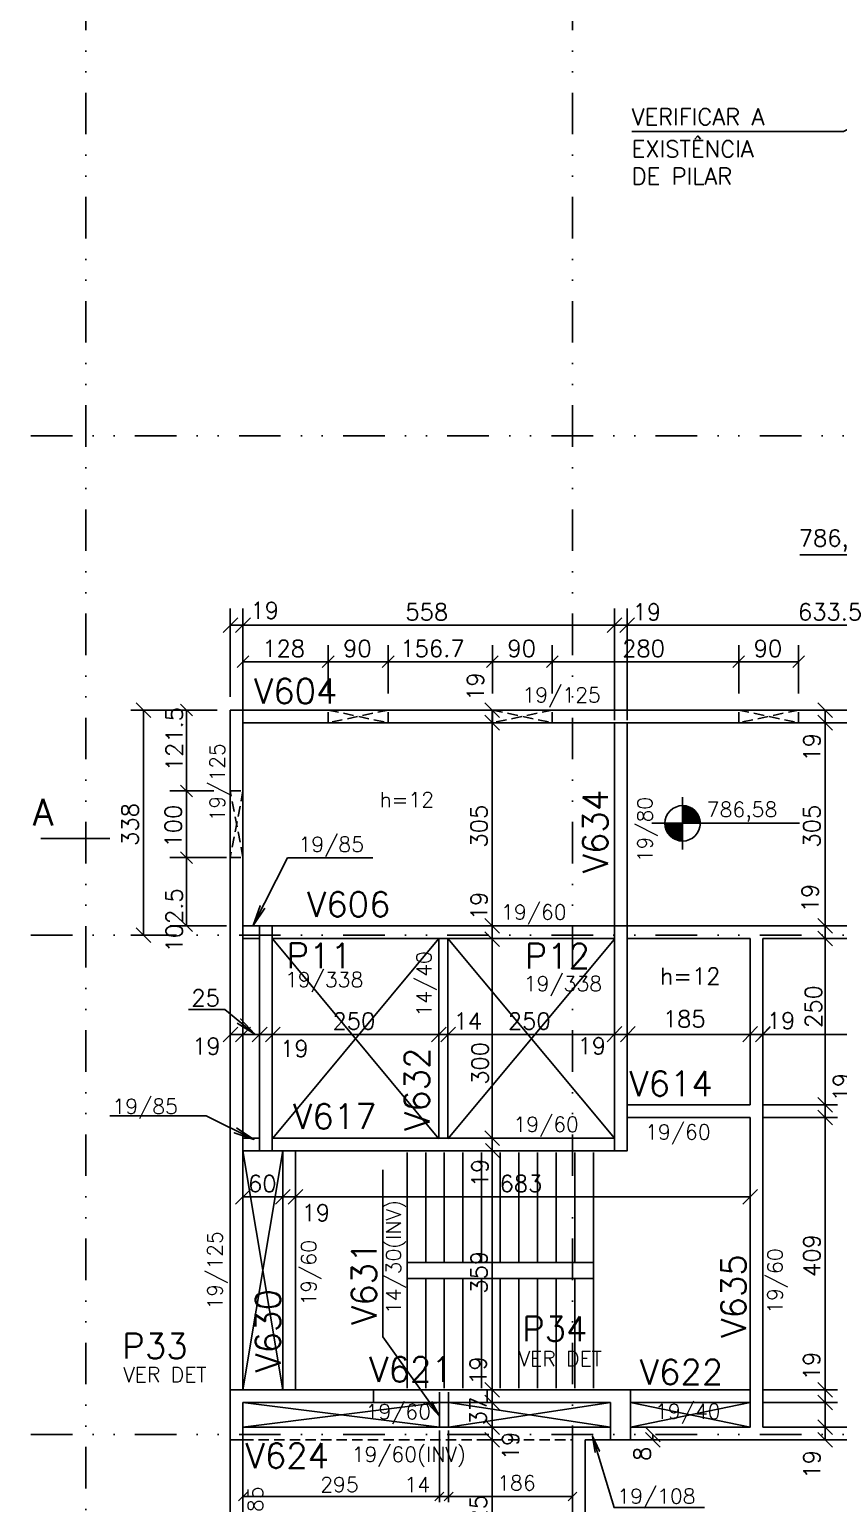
# Model space of a CAD drawing. Extents: x 552728 to 567603, y -747 to 9766.
# Drawn here: x 556391 to 557606, y 4009 to 6223 of the extents above; entities that cross this region are included whole.
import ezdxf

# ---------------------------------------------------------------- set-up
doc = ezdxf.new("R2010")
doc.units = 0
doc.header["$LTSCALE"] = 125
doc.header["$MEASUREMENT"] = 0
doc.linetypes.add('DIVIDE', pattern=[1.25, 0.5, -0.25, 0, -0.25, 0, -0.25])
doc.linetypes.add('HIDDEN2', pattern=[0.1875, 0.125, -0.0625])
for name, color, linetype in [('205', 14, 'DIVIDE'), ('210', 11, 'HIDDEN2'), ('216', 7, 'CONTINUOUS'), ('220', 4, 'CONTINUOUS'), ('228', 14, 'CONTINUOUS'), ('231', 5, 'CONTINUOUS'), ('233', 230, 'CONTINUOUS'), ('238', 11, 'CONTINUOUS'), ('250', 5, 'CONTINUOUS')]:
    doc.layers.add(name, color=color, linetype=linetype)
doc.styles.get("Standard").update_dxf_attribs({"font": 'ROMANS.SHX'})

msp = doc.modelspace()

# ---------------------------------------------------------------- linework, layer by layer
at = {"layer": '205'}
for p, q in [((556475.4, 2467), (556475.4, 9090.6)), ((557206.4, 2467), (557206.4, 9090.6)), ((553263.6, 5612.6), (563295.5, 5612.6)), ((553263.6, 4862.6), (563295.5, 4862.6)), ((553263.6, 4112.6), (562758.7, 4112.6))]:
    msp.add_line(p, q, dxfattribs=at)
at = {"layer": '210'}
for p, q in [((557006.4, 4160.6), (557006.4, 4179.6)), ((557020.4, 4160.6), (557020.4, 4179.6)), ((556711.4, 4104.6), (557206.4, 4104.6))]:
    msp.add_line(p, q, dxfattribs=at)
for points in [[(556839.4, 5181.6), (556839.4, 5200.6), (556929.4, 5181.6), (556929.4, 5200.6), (556839.4, 5181.6)], [(557086.1, 5181.6), (557086.1, 5200.6), (557176.1, 5181.6), (557176.1, 5200.6), (557086.1, 5181.6)], [(557456.1, 5181.6), (557456.1, 5200.6), (557546.1, 5181.6), (557546.1, 5200.6), (557456.1, 5181.6)], [(556692.4, 5079.1), (556711.4, 5079.1), (556692.4, 4979.1), (556711.4, 4979.1), (556692.4, 5079.1)]]:
    msp.add_lwpolyline(points, dxfattribs=at)
at = {"layer": '216'}
for p, q in [((556681.4, 5316.9), (556703.5, 5339)), ((556681.4, 5316.9), (556703.5, 5339)), ((556700.4, 5316.9), (556722.5, 5339)), ((556700.4, 5316.9), (556722.5, 5339)), ((557258.4, 5316.9), (557280.5, 5339)), ((557258.4, 5316.9), (557280.5, 5339)), ((557277.4, 5316.9), (557299.5, 5339)), ((557277.4, 5316.9), (557299.5, 5339)), ((556572.9, 5189.6), (556550.8, 5211.7)), ((557097, 5189.6), (557074.9, 5211.7)), ((557097, 5170.6), (557074.9, 5192.7)), ((557097, 5170.6), (557074.9, 5192.7)), ((557371.9, 5057.1), (557371.9, 5003.9)), ((557371.9, 5055.8), (557380.1, 5055.8)), ((557371.9, 5054.1), (557384.1, 5054.1)), ((557371.9, 5052.4), (557386.9, 5052.4)), ((557371.9, 5050.7), (557389.1, 5050.7)), ((557371.9, 5049), (557390.9, 5049)), ((557345.3, 5030.5), (557398.5, 5030.5)), ((557371.9, 5028.8), (557345.3, 5028.8)), ((557371.9, 5027.1), (557345.5, 5027.1)), ((557371.9, 5047.4), (557392.4, 5047.4)), ((557371.9, 5045.7), (557393.7, 5045.7)), ((557371.9, 5044), (557394.8, 5044)), ((557371.9, 5042.3), (557395.7, 5042.3)), ((557371.9, 5040.6), (557396.5, 5040.6)), ((557371.9, 5038.9), (557397.1, 5038.9)), ((557371.9, 5037.2), (557397.6, 5037.2)), ((557371.9, 5035.6), (557398, 5035.6)), ((557371.9, 5033.9), (557398.2, 5033.9)), ((557371.9, 5032.2), (557398.5, 5032.2)), ((557371.9, 5025.5), (557345.8, 5025.5)), ((557371.9, 5023.8), (557346.2, 5023.8)), ((557371.9, 5022.1), (557346.7, 5022.1)), ((557371.9, 5020.4), (557347.3, 5020.4)), ((557371.9, 5018.7), (557348.1, 5018.7)), ((557371.9, 5017), (557349, 5017)), ((557371.9, 5015.3), (557350.1, 5015.3)), ((557371.9, 5013.7), (557351.4, 5013.7)), ((557371.9, 5012), (557352.9, 5012)), ((557371.9, 5010.3), (557354.7, 5010.3)), ((557371.9, 5008.6), (557356.9, 5008.6)), ((557371.9, 5006.9), (557359.7, 5006.9)), ((557371.9, 5005.2), (557363.7, 5005.2)), ((556572.9, 4851.6), (556550.8, 4873.7)), ((557097, 4865.6), (557074.9, 4887.7)), ((557097, 4865.6), (557074.9, 4887.7)), ((557097, 4865.6), (557074.9, 4887.7)), ((557097, 4865.6), (557074.9, 4887.7)), ((557097, 4845.6), (557074.9, 4867.7)), ((557097, 4845.6), (557074.9, 4867.7)), ((556703.5, 4724.5), (556681.4, 4702.4)), ((556722.5, 4724.5), (556700.4, 4702.4)), ((556722.5, 4724.5), (556700.4, 4702.4)), ((556725.4, 4702.4), (556747.5, 4724.5)), ((556725.4, 4702.4), (556747.5, 4724.5)), ((556747.5, 4724.5), (556725.4, 4702.4)), ((556745.4, 4702.4), (556767.5, 4724.5)), ((556745.4, 4702.4), (556767.5, 4724.5)), ((556994.4, 4702.4), (557016.5, 4724.5)), ((556994.4, 4702.4), (557016.5, 4724.5)), ((557008.4, 4702.4), (557030.5, 4724.5)), ((557008.4, 4702.4), (557030.5, 4724.5)), ((557258.4, 4702.4), (557280.5, 4725.5)), ((557258.4, 4702.4), (557280.5, 4725.5)), ((557278.4, 4702.4), (557300.5, 4725.5)), ((557278.4, 4702.4), (557300.5, 4725.5)), ((557462.4, 4702.4), (557484.5, 4725.5)), ((557462.4, 4702.4), (557484.5, 4725.5)), ((557481.4, 4702.4), (557503.5, 4725.5)), ((557481.4, 4702.4), (557503.5, 4725.5)), ((557481.4, 4702.4), (557503.5, 4724.5)), ((557097, 4546.6), (557074.9, 4568.7)), ((557097, 4546.6), (557074.9, 4568.7)), ((557098, 4527.6), (557075.9, 4549.7)), ((557098, 4527.6), (557075.9, 4549.7)), ((556700.4, 4458.5), (556722.5, 4480.6)), ((556760.4, 4458.5), (556782.5, 4480.6)), ((556760.4, 4458.5), (556782.5, 4480.6)), ((556779.4, 4458.5), (556801.5, 4480.6)), ((556779.4, 4458.5), (556801.5, 4480.6)), ((557462.4, 4458.5), (557484.5, 4480.6)), ((557097, 4168.6), (557074.9, 4190.7)), ((557097, 4168.6), (557074.9, 4190.7)), ((557097, 4149.6), (557074.9, 4171.7)), ((557097, 4149.6), (557074.9, 4171.7)), ((557097, 4112.6), (557074.9, 4134.7)), ((557316, 4123.7), (557338.1, 4101.6)), ((557097, 4093.6), (557074.9, 4115.7)), ((557097, 4093.6), (557074.9, 4115.7)), ((557074.9, 4115.7), (557097, 4093.6)), ((557074.9, 4115.7), (557097, 4093.6)), ((557316, 4115.7), (557338.1, 4093.6))]:
    msp.add_line(p, q, dxfattribs=at)
at = {"layer": '216', "linetype": 'Continuous'}
for p, q in [((557279.6, 5319.1), (557297.3, 5336.8)), ((556702.6, 5264.3), (556720.3, 5282)), ((556830.6, 5264.3), (556848.3, 5282)), ((556830.6, 5264.3), (556848.3, 5282)), ((556920.6, 5264.3), (556938.3, 5282)), ((556920.6, 5264.3), (556938.3, 5282)), ((557077.3, 5264.3), (557094.9, 5282)), ((557077.3, 5264.3), (557094.9, 5282)), ((557167.3, 5264.3), (557184.9, 5282)), ((557167.3, 5264.3), (557184.9, 5282)), ((557288.4, 5269.3), (557288.4, 5269.3)), ((557447.3, 5264.3), (557464.9, 5282)), ((557447.3, 5264.3), (557464.9, 5282)), ((557537.3, 5264.3), (557554.9, 5282)), ((556839.4, 5225.6), (556839.4, 5225.6)), ((556929.4, 5225.6), (556929.4, 5225.6)), ((557086.1, 5225.6), (557086.1, 5225.6)), ((557176.1, 5225.6), (557176.1, 5225.6)), ((557456.1, 5225.6), (557456.1, 5225.6)), ((556635.4, 5191.8), (556617.7, 5209.4)), ((557597.1, 5189.6), (557575, 5211.7)), ((556672.4, 5200.6), (556672.4, 5200.6)), ((556839.4, 5200.6), (556839.4, 5200.6)), ((556929.4, 5200.6), (556929.4, 5200.6)), ((557086.1, 5200.6), (557086.1, 5200.6)), ((557176.1, 5200.6), (557176.1, 5200.6)), ((557456.1, 5200.6), (557456.1, 5200.6)), ((557546.1, 5200.6), (557546.1, 5200.6)), ((557597.1, 5170.6), (557575, 5192.7)), ((557597.1, 5170.6), (557575, 5192.7)), ((557605.5, 5181.6), (557605.5, 5181.6)), ((557605.5, 5181.6), (557605.5, 5181.6)), ((556711.4, 5138.9), (556711.4, 5138.9)), ((556635.4, 5070.3), (556617.7, 5087.9)), ((556635.4, 5070.3), (556617.7, 5087.9)), ((556692.4, 5079.1), (556692.4, 5079.1)), ((556692.4, 5079.1), (556692.4, 5079.1)), ((556635.4, 4970.3), (556617.7, 4987.9)), ((556635.4, 4970.3), (556617.7, 4987.9)), ((556711.4, 4979.1), (556711.4, 4979.1)), ((556711.4, 4979.1), (556711.4, 4979.1)), ((556635.4, 4867.8), (556617.7, 4885.4)), ((556711.4, 4876.6), (556711.4, 4876.6)), ((557597.1, 4865.6), (557575, 4887.7)), ((557597.1, 4865.6), (557575, 4887.7)), ((557589.8, 4876.6), (557589.8, 4876.6)), ((557589.8, 4876.6), (557589.8, 4876.6)), ((557597.1, 4846.6), (557575, 4868.7)), ((557597.1, 4846.6), (557575, 4868.7)), ((557576.3, 4857.6), (557576.3, 4857.6)), ((557576.3, 4857.6), (557576.3, 4857.6)), ((557473.4, 4607.6), (557473.4, 4607.6)), ((557519.1, 4607.6), (557519.1, 4607.6)), ((557597.1, 4596.6), (557575, 4618.7)), ((557597.1, 4596.6), (557575, 4618.7)), ((557473.4, 4588.6), (557473.4, 4588.6)), ((557519.1, 4588.6), (557519.1, 4588.6)), ((557597.1, 4577.6), (557575, 4599.7)), ((557597.1, 4577.6), (557575, 4599.7)), ((557597.1, 4168.6), (557575, 4190.7)), ((557597.1, 4168.6), (557575, 4190.7)), ((557473.4, 4179.6), (557473.4, 4179.6)), ((557473.4, 4179.6), (557473.4, 4179.6)), ((557597.1, 4149.6), (557575, 4171.7)), ((557597.1, 4149.6), (557575, 4171.7)), ((557473.4, 4160.6), (557473.4, 4160.6)), ((557473.4, 4160.6), (557473.4, 4160.6)), ((557006.4, 4123.6), (557006.4, 4123.6)), ((557006.4, 4123.6), (557006.4, 4123.6)), ((557020.4, 4123.6), (557020.4, 4123.6)), ((557020.4, 4123.6), (557020.4, 4123.6)), ((557597.1, 4112.6), (557575, 4134.7)), ((557597.1, 4112.6), (557575, 4134.7)), ((557583, 4123.6), (557583, 4123.6)), ((557583, 4123.6), (557583, 4123.6)), ((557597.1, 4093.6), (557575, 4115.7)), ((557578.8, 4104.6), (557578.8, 4104.6)), ((556711.4, 4072.5), (556711.4, 4072.5)), ((557206.4, 4031.8), (557206.4, 4031.8)), ((556704.8, 4012.8), (556718.1, 4026)), ((556999.8, 4012.8), (557013.1, 4026)), ((556999.8, 4012.8), (557013.1, 4026)), ((557013.8, 4012.8), (557027.1, 4026)), ((557013.8, 4012.8), (557027.1, 4026)), ((557199.8, 4012.8), (557213.1, 4026))]:
    msp.add_line(p, q, dxfattribs=at)
at = {"layer": '216'}
msp.add_circle((557371.9, 5030.5), 26.6, dxfattribs=at)
at = {"layer": '220'}
for points in [[(556736.4, 4876.6), (556755.4, 4876.6), (556755.4, 4538.6), (556736.4, 4538.6), (556736.4, 4876.6)], [(557269.4, 4538.6), (557269.4, 4876.6), (557288.4, 4876.6), (557288.4, 4739.6), (557288.4, 4739.6), (557288.4, 4538.6), (557269.4, 4538.6)], [(556711.4, 4160.6), (556907.4, 4160.6), (556907.4, 4179.6), (556692.4, 4179.6), (556692.4, 4104.6), (556711.4, 4104.6), (556711.4, 4160.6)], [(557263.4, 4160.6), (557078.4, 4160.6), (557078.4, 4179.6), (557293.4, 4179.6), (557293.4, 4104.6), (557263.4, 4104.6), (557263.4, 4160.6)]]:
    msp.add_lwpolyline(points, dxfattribs=at)
at = {"layer": '228'}
msp.add_line((556407.5, 5007.5), (556511.4, 5007.5), dxfattribs=at)
at = {"layer": '231'}
for p, q in [((556957.9, 4536.1), (556957.9, 4182.1)), ((556985.9, 4371.1), (556985.9, 4536.1)), ((557013.9, 4536.1), (557013.9, 4371.1)), ((557041.9, 4371.1), (557041.9, 4536.1)), ((557069.9, 4536.1), (557069.9, 4371.1)), ((557097.9, 4371.1), (557097.9, 4536.1)), ((557125.9, 4536.1), (557125.9, 4371.1)), ((557153.9, 4371.1), (557153.9, 4536.1)), ((557181.9, 4536.1), (557181.9, 4371.1)), ((557209.9, 4371.1), (557209.9, 4536.1)), ((557237.9, 4182.1), (557237.9, 4536.1)), ((557237.9, 4371.1), (556957.9, 4371.1)), ((556957.9, 4347.1), (557237.9, 4347.1)), ((556985.9, 4347.1), (556985.9, 4182.1)), ((557013.9, 4347.1), (557013.9, 4182.1)), ((557041.9, 4347.1), (557041.9, 4182.1)), ((557069.9, 4347.1), (557069.9, 4347.1)), ((557069.9, 4347.1), (557069.9, 4182.1)), ((557097.9, 4182.1), (557097.9, 4347.1)), ((557125.9, 4347.1), (557125.9, 4182.1)), ((557153.9, 4182.1), (557153.9, 4347.1)), ((557181.9, 4347.1), (557181.9, 4182.1)), ((557209.9, 4182.1), (557209.9, 4347.1))]:
    msp.add_line(p, q, dxfattribs=at)
at = {"layer": '238'}
for p, q in [((556692.4, 4179.6), (556692.4, 5200.6)), ((556692.4, 5200.6), (557921.9, 5200.6)), ((556711.4, 4857.6), (556711.4, 5181.6)), ((556711.4, 5181.6), (558236.9, 5181.6)), ((557269.4, 4876.6), (557269.4, 5181.6)), ((557288.4, 4876.6), (557288.4, 5181.6)), ((556736.4, 4876.6), (556711.4, 4876.6)), ((556755.4, 4876.6), (557269.4, 4876.6)), ((557269.4, 4876.6), (557797.4, 4876.6)), ((556736.4, 4857.6), (556711.4, 4857.6)), ((556711.4, 4857.6), (556711.4, 4538.6)), ((556755.4, 4857.6), (557269.4, 4857.6)), ((557005.4, 4857.6), (557005.4, 4556.6)), ((557019.4, 4556.6), (557019.4, 4857.6)), ((557288.4, 4857.6), (557473.4, 4857.6)), ((557473.4, 4607.6), (557473.4, 4857.6)), ((557492.4, 4123.6), (557492.4, 4857.6)), ((557492.4, 4857.6), (557797.4, 4857.6)), ((557288.4, 4607.6), (557473.4, 4607.6)), ((557288.4, 4588.6), (557473.4, 4588.6)), ((556736.4, 4557.6), (556711.4, 4557.6)), ((556736.4, 4538.6), (556711.4, 4538.6)), ((556711.4, 4538.6), (556711.4, 4179.6)), ((556755.4, 4557.6), (557269.4, 4557.6)), ((556755.4, 4538.6), (557269.4, 4538.6)), ((556771.4, 4538.6), (556771.4, 4179.6)), ((556790.4, 4538.6), (556790.4, 4179.6)), ((557244.4, 4557.6), (557269.4, 4557.6)), ((557078.4, 4179.6), (556907.4, 4179.6)), ((557293.4, 4179.6), (557473.4, 4179.6)), ((557078.4, 4160.6), (556907.4, 4160.6)), ((557006.4, 4123.6), (557006.4, 4160.6)), ((557020.4, 4123.6), (557020.4, 4160.6)), ((557293.4, 4160.6), (557473.4, 4160.6)), ((556711.4, 4123.6), (557263.4, 4123.6)), ((557206.4, 3207.6), (557206.4, 4123.6)), ((557492.4, 4123.6), (558116.4, 4123.6)), ((556692.4, 3860.6), (556692.4, 4104.6)), ((556711.4, 3879.6), (556711.4, 4104.6)), ((557225.4, 3207.6), (557225.4, 4104.6)), ((557263.4, 4104.6), (557225.4, 4104.6)), ((557293.4, 4104.6), (558116.4, 4104.6))]:
    msp.add_line(p, q, dxfattribs=at)
msp.add_lwpolyline([(557293.4, 4123.6), (557473.4, 4123.6), (557473.4, 4588.6)], dxfattribs=at)
at = {"layer": '250'}
for p, q in [((557547.9, 5433.8), (557782.9, 5433.8)), ((556692.4, 5220.6), (556692.4, 5353)), ((556711.4, 5185.6), (556711.4, 5353)), ((557269.4, 5185.6), (557269.4, 5353)), ((557288.4, 5185.6), (557288.4, 5353)), ((556692.4, 5328), (556711.4, 5328)), ((556711.4, 5328), (557269.4, 5328)), ((557269.4, 5328), (557288.4, 5328)), ((556672.4, 5200.6), (556543.1, 5200.6)), ((556561.8, 4862.6), (556561.8, 5200.6)), ((557140.4, 5200.6), (557061, 5200.6)), ((557080.5, 5181.6), (557061, 5181.6)), ((557086, 5181.6), (557086, 5200.6)), ((557086, 4876.6), (557086, 5181.6)), ((557371.9, 4991.2), (557371.9, 5069.8)), ((557325.6, 5030.8), (557547.3, 5030.8)), ((557108, 4876.6), (557061, 4876.6)), ((557128.8, 4876.6), (557061, 4876.6)), ((557086, 4856.6), (557086, 4876.6)), ((556572, 4862.6), (556543.1, 4862.6)), ((556756.4, 4557.6), (557005.4, 4857.6)), ((557005.4, 4556.6), (556756.4, 4856.6)), ((557269.4, 4557.6), (557019.4, 4857.6)), ((557269.4, 4856.6), (557019.4, 4556.6)), ((557086, 4557.6), (557086, 4856.6)), ((557492.4, 4774.1), (557492.4, 4688.5)), ((556736.4, 4699.5), (556736.4, 4738.5)), ((556711.4, 4713.5), (556692.4, 4713.5)), ((556711.4, 4713.6), (556711.4, 4688.5)), ((556736.4, 4713.5), (556711.4, 4713.5)), ((556736.4, 4713.5), (556756.4, 4713.5)), ((556756.4, 4713.5), (557005.4, 4713.5)), ((557005.4, 4713.5), (557019.4, 4713.5)), ((557019.4, 4713.5), (557269.4, 4713.5)), ((557269.4, 4713.5), (557289.4, 4713.5)), ((557289.4, 4713.5), (557472.4, 4713.5)), ((557472.4, 4713.5), (557492.4, 4713.5)), ((557492.4, 4713.5), (557797.4, 4713.5)), ((556771.4, 4538.6), (556711.4, 4179.6)), ((556771.4, 4179.6), (556711.4, 4538.6)), ((557086, 4538.6), (557086, 4557.6)), ((557086, 4179.6), (557086, 4538.6)), ((557473.4, 4475.9), (557473.4, 4494.5)), ((556711.4, 4469.5), (556771.4, 4469.5)), ((556711.4, 4453.9), (556711.4, 4444.5)), ((556771.4, 4469.5), (556790.4, 4469.5)), ((556790.4, 4469.5), (557473.4, 4469.5)), ((557086, 4160.6), (557086, 4179.6)), ((557006.4, 4123.6), (556711.4, 4160.6)), ((556711.4, 4123.6), (557006.4, 4160.6)), ((557020.4, 4123.6), (557263.4, 4160.6)), ((557263.4, 4123.6), (557020.4, 4160.6)), ((557086, 4123.6), (557086, 4160.6)), ((557293.4, 4160.6), (557473.4, 4123.6)), ((557473.4, 4160.6), (557293.4, 4123.6)), ((557086, 4104.6), (557086, 4123.6)), ((557070.1, 4104.6), (557075.8, 4104.6)), ((557094.3, 4104.6), (557075.8, 4104.6)), ((557086, 4104.6), (557086, 3879.6)), ((557313.4, 4104.6), (557612.5, 4104.6)), ((557327, 4112.6), (557327, 4104.6))]:
    msp.add_line(p, q, dxfattribs=at)
at = {"layer": '250', "linetype": 'Continuous'}
for p, q in [((557288.4, 5294.3), (557288.4, 5353)), ((557288.4, 5328), (557921.9, 5328)), ((556711.4, 5163.9), (556711.4, 5298.1)), ((556839.4, 5225.6), (556839.4, 5298.1)), ((556839.4, 5250.6), (556839.4, 5298.1)), ((556929.4, 5225.6), (556929.4, 5298.1)), ((556929.4, 5250.6), (556929.4, 5298.1)), ((557086.1, 5225.6), (557086.1, 5298.1)), ((557086.1, 5250.6), (557086.1, 5298.1)), ((557176.1, 5225.6), (557176.1, 5298.1)), ((557176.1, 5250.6), (557176.1, 5298.1)), ((557456.1, 5225.6), (557456.1, 5298.1)), ((557456.1, 5250.6), (557456.1, 5298.1)), ((557546.1, 5225.6), (557546.1, 5298.1)), ((556711.4, 5273.1), (556839.4, 5273.1)), ((556839.4, 5273.1), (556929.4, 5273.1)), ((556929.4, 5273.1), (557086.1, 5273.1)), ((557086.1, 5273.1), (557176.1, 5273.1)), ((557176.1, 5273.1), (557456.1, 5273.1)), ((557456.1, 5273.1), (557546.1, 5273.1)), ((556647.4, 5200.6), (556601.6, 5200.6)), ((556626.6, 5079.1), (556626.6, 5200.6)), ((557588.8, 5200.6), (557567.3, 5200.6)), ((557585.5, 5181.6), (557567.3, 5181.6)), ((557585.5, 5181.6), (557567.3, 5181.6)), ((557586, 5181.6), (557586, 5200.6)), ((557586, 4876.6), (557586, 5181.6)), ((556667.4, 5079.1), (556601.6, 5079.1)), ((556667.4, 5079.1), (556601.6, 5079.1)), ((556626.6, 4979.1), (556626.6, 5079.1)), ((556686.4, 4979.1), (556601.6, 4979.1)), ((556686.4, 4979.1), (556601.6, 4979.1)), ((556626.6, 4876.6), (556626.6, 4979.1)), ((556686.4, 4876.6), (556601.6, 4876.6)), ((557569.8, 4876.6), (557567.3, 4876.6)), ((557569.8, 4876.6), (557567.3, 4876.6)), ((557586, 4857.6), (557586, 4876.6)), ((557586, 4607.6), (557586, 4857.6)), ((557596.3, 4857.6), (557604.8, 4857.6)), ((557596.3, 4857.6), (557604.8, 4857.6)), ((557493.4, 4607.6), (557604.8, 4607.6)), ((557539.1, 4607.6), (557604.8, 4607.6)), ((557586, 4588.6), (557586, 4607.6)), ((557493.4, 4588.6), (557604.8, 4588.6)), ((557539.1, 4588.6), (557604.8, 4588.6)), ((557586, 4179.6), (557586, 4588.6)), ((557493.4, 4179.6), (557604.8, 4179.6)), ((557493.4, 4179.6), (557604.8, 4179.6)), ((557586, 4160.6), (557586, 4179.6)), ((557493.4, 4160.6), (557604.8, 4160.6)), ((557493.4, 4160.6), (557604.8, 4160.6)), ((557586, 4123.6), (557586, 4160.6)), ((557006.4, 4118.6), (557006.4, 4010.7)), ((557006.4, 4118.6), (557006.4, 4010.7)), ((557020.4, 4118.6), (557020.4, 4010.7)), ((557020.4, 4118.6), (557020.4, 4010.7)), ((557586, 4104.6), (557586, 4123.6)), ((557603, 4123.6), (557604.8, 4123.6)), ((557603, 4123.6), (557604.8, 4123.6)), ((557598.8, 4104.6), (557604.8, 4104.6)), ((556711.4, 4067.5), (556711.4, 4010.7)), ((556711.4, 4019.4), (557006.4, 4019.4)), ((557006.4, 4019.4), (557020.4, 4019.4)), ((557020.4, 4019.4), (557206.4, 4019.4)), ((557206.4, 4026.8), (557206.4, 4010.7))]:
    msp.add_line(p, q, dxfattribs=at)
at = {"layer": '250'}
for points in [[(557295.8, 6069.7), (557613.8, 6069.7), (557951.6, 6244.4), (557926, 6226.6), (557951.6, 6244.4), (557922.2, 6233.8)], [(556906.7, 4978.6), (556778.5, 4978.6), (556726.6, 4877.1), (556737.1, 4906.6), (556726.6, 4877.1), (556744.4, 4902.9)], [(556629.7, 4751.1), (556684.2, 4751.1), (556729, 4713.9), (556707.8, 4736.8), (556729, 4713.9), (556702.6, 4730.5)], [(556511.2, 4591), (556656.2, 4591), (556727.8, 4555.8), (556698.2, 4565.8), (556727.8, 4555.8), (556701.8, 4573.2)]]:
    msp.add_lwpolyline(points, dxfattribs=at)
at = {"layer": '250', "linetype": 'Continuous'}
for points in [[(556921.7, 4510.1), (556921.7, 4259.3), (557006.6, 4140.1), (556989.5, 4158.4), (557006.6, 4140.1), (556994.8, 4162.2)], [(557404.9, 4002.7), (557268.8, 4002.7), (557236.6, 4110.3), (557246.9, 4087.5), (557236.6, 4110.3), (557240.6, 4085.6)]]:
    msp.add_lwpolyline(points, dxfattribs=at)

# ---------------------------------------------------------------- texts
at = {"layer": '216'}
for s, height, p in [('VERIFICAR A', 25, (557295.5, 6079.2)), ('EXISTÊNCIA', 25, (557295.5, 6030.8)), ('DE PILAR', 25, (557295.5, 5989.8)), ('786,13', 25, (557546.3, 5446.4)), ('19', 25, (556722.6, 5337.8)), ('558', 25, (556955.4, 5335.5)), ('19', 25, (557296.8, 5335.5)), ('19/125', 22.5, (557131.3, 5212.1)), ('h=12', 22.5, (556916.5, 5054.7)), ('786,58', 22.5, (557408.1, 5040.1)), ('19/85', 22.5, (556794.9, 4987.8)), ('19/60', 22.5, (557099.2, 4885.9)), ('19/338', 22.5, (556774.5, 4784.6)), ('19/338', 22.5, (557133.3, 4778.5)), ('h=12', 25, (557337.7, 4788.5)), ('25', 25, (556633.8, 4755.8)), ('250', 25, (556845.9, 4721)), ('14', 25, (557027.8, 4721)), ('250', 25, (557109.4, 4721)), ('185', 25, (557342.2, 4724.2)), ('19', 25, (557498.3, 4721.6)), ('19', 25, (556635.1, 4683.3)), ('19', 25, (556767.2, 4679.6)), ('19', 25, (557214.1, 4683.7)), ('19/85', 22.5, (556515.3, 4594.1)), ('19/60', 22.5, (557117.7, 4567.1)), ('19/60', 22.5, (557315.6, 4555.6)), ('60', 25, (556718.9, 4477)), ('683', 25, (557096.9, 4477)), ('19', 25, (556799.4, 4433.1)), ('VER DET', 22.5, (557125.3, 4215.2)), ('VER DET', 22.5, (556531.4, 4191.3)), ('19/60', 22.5, (556895.6, 4135.5)), ('19/40', 22.5, (557330.5, 4136)), ('19/60(INV)', 22.5, (556874.6, 4071.5)), ('19/108', 22.5, (557273.7, 4008.7))]:
    msp.add_text(s, height=height, dxfattribs=at).set_placement(p)
at = {"layer": '216', "linetype": 'Continuous'}
for s, height, p in [('633.5', 25, (557545.2, 5335.5)), ('128', 25, (556740.4, 5280.6)), ('90', 25, (556861.9, 5280.6)), ('156.7', 25, (556947.8, 5280.6)), ('90', 25, (557108.6, 5280.6)), ('280', 25, (557281.1, 5280.6)), ('90', 25, (557478.6, 5280.6)), ('295', 22.5, (556827.4, 4026.2)), ('14', 22.5, (556953.9, 4026.2)), ('186', 22.5, (557093.3, 4028.7))]:
    msp.add_text(s, height=height, dxfattribs=at).set_placement(p)
at = {"layer": '216'}
for s, height, p in [('19', 25, (557073.1, 5214.4)), ('19/125', 22.5, (556684, 5033.3)), ('338', 25, (556554.3, 4996.6)), ('305', 25, (557078.5, 4994.1)), ('19/80', 22.5, (557326.4, 4971.9)), ('19', 25, (557078.5, 4884.9)), ('14/40', 22.5, (556994.6, 4740.2)), ('300', 25, (557080.1, 4637.8)), ('19', 25, (557079.9, 4483.9)), ('14/30(INV)', 22.5, (556948.8, 4293.3)), ('19/125', 22.5, (556680.4, 4300.3)), ('19/60', 22.5, (556821.4, 4306.3)), ('359', 25, (557078.5, 4324.1)), ('19/60', 22.5, (557521.9, 4293.9)), ('19', 25, (557077, 4187.2)), ('37', 25, (557077, 4126.6)), ('19', 25, (557125.9, 4074)), ('8', 25, (557323.8, 4072.8)), ('19/85', 22.5, (556741.3, 3936.3)), ('225', 25, (557077.6, 3957.5))]:
    msp.add_text(s, height=height, rotation=90, dxfattribs=at).set_placement(p)
at = {"layer": '216', "linetype": 'Continuous'}
for s, p in [('121.5', (556620.7, 5108.8)), ('19', (557578.5, 5123.3)), ('100', (556619.1, 4994.1)), ('305', (557578.5, 4994.1)), ('102.5', (556620.7, 4836.5)), ('19', (557575.8, 4896.8)), ('250', (557580.8, 4723.1)), ('19', (557622.9, 4612.8)), ('409', (557578.5, 4349.1)), ('19', (557578.1, 4194)), ('19', (557578.5, 4046.3))]:
    msp.add_text(s, height=25, rotation=90, dxfattribs=at).set_placement(p)
at = {"layer": '220'}
for s, p in [('V604', (556727.9, 5210.3)), ('V606', (556807.6, 4890.1)), ('P11', (556777.1, 4813)), ('P12', (557134.7, 4812.5)), ('V614', (557291.8, 4620.9)), ('V617', (556786.7, 4571.6)), ('P34', (557130.9, 4252.5)), ('P33', (556530.2, 4226.6)), ('V621', (556901.1, 4191.5)), ('V622', (557307.5, 4187.5)), ('V624', (556715.3, 4062))]:
    msp.add_text(s, height=37.5, dxfattribs=at).set_placement(p)
for s, p in [('V634', (557259.3, 4955.5)), ('V632', (556991.4, 4568.4)), ('V631', (556912, 4277)), ('V635', (557467.1, 4257.9)), ('V630', (556767.7, 4205.6))]:
    msp.add_text(s, height=37.5, rotation=90, dxfattribs=at).set_placement(p)
at = {"layer": '233'}
msp.add_text('A', height=40, dxfattribs=at).set_placement((556395.5, 5027.3))

doc.saveas('drawing.dxf')
